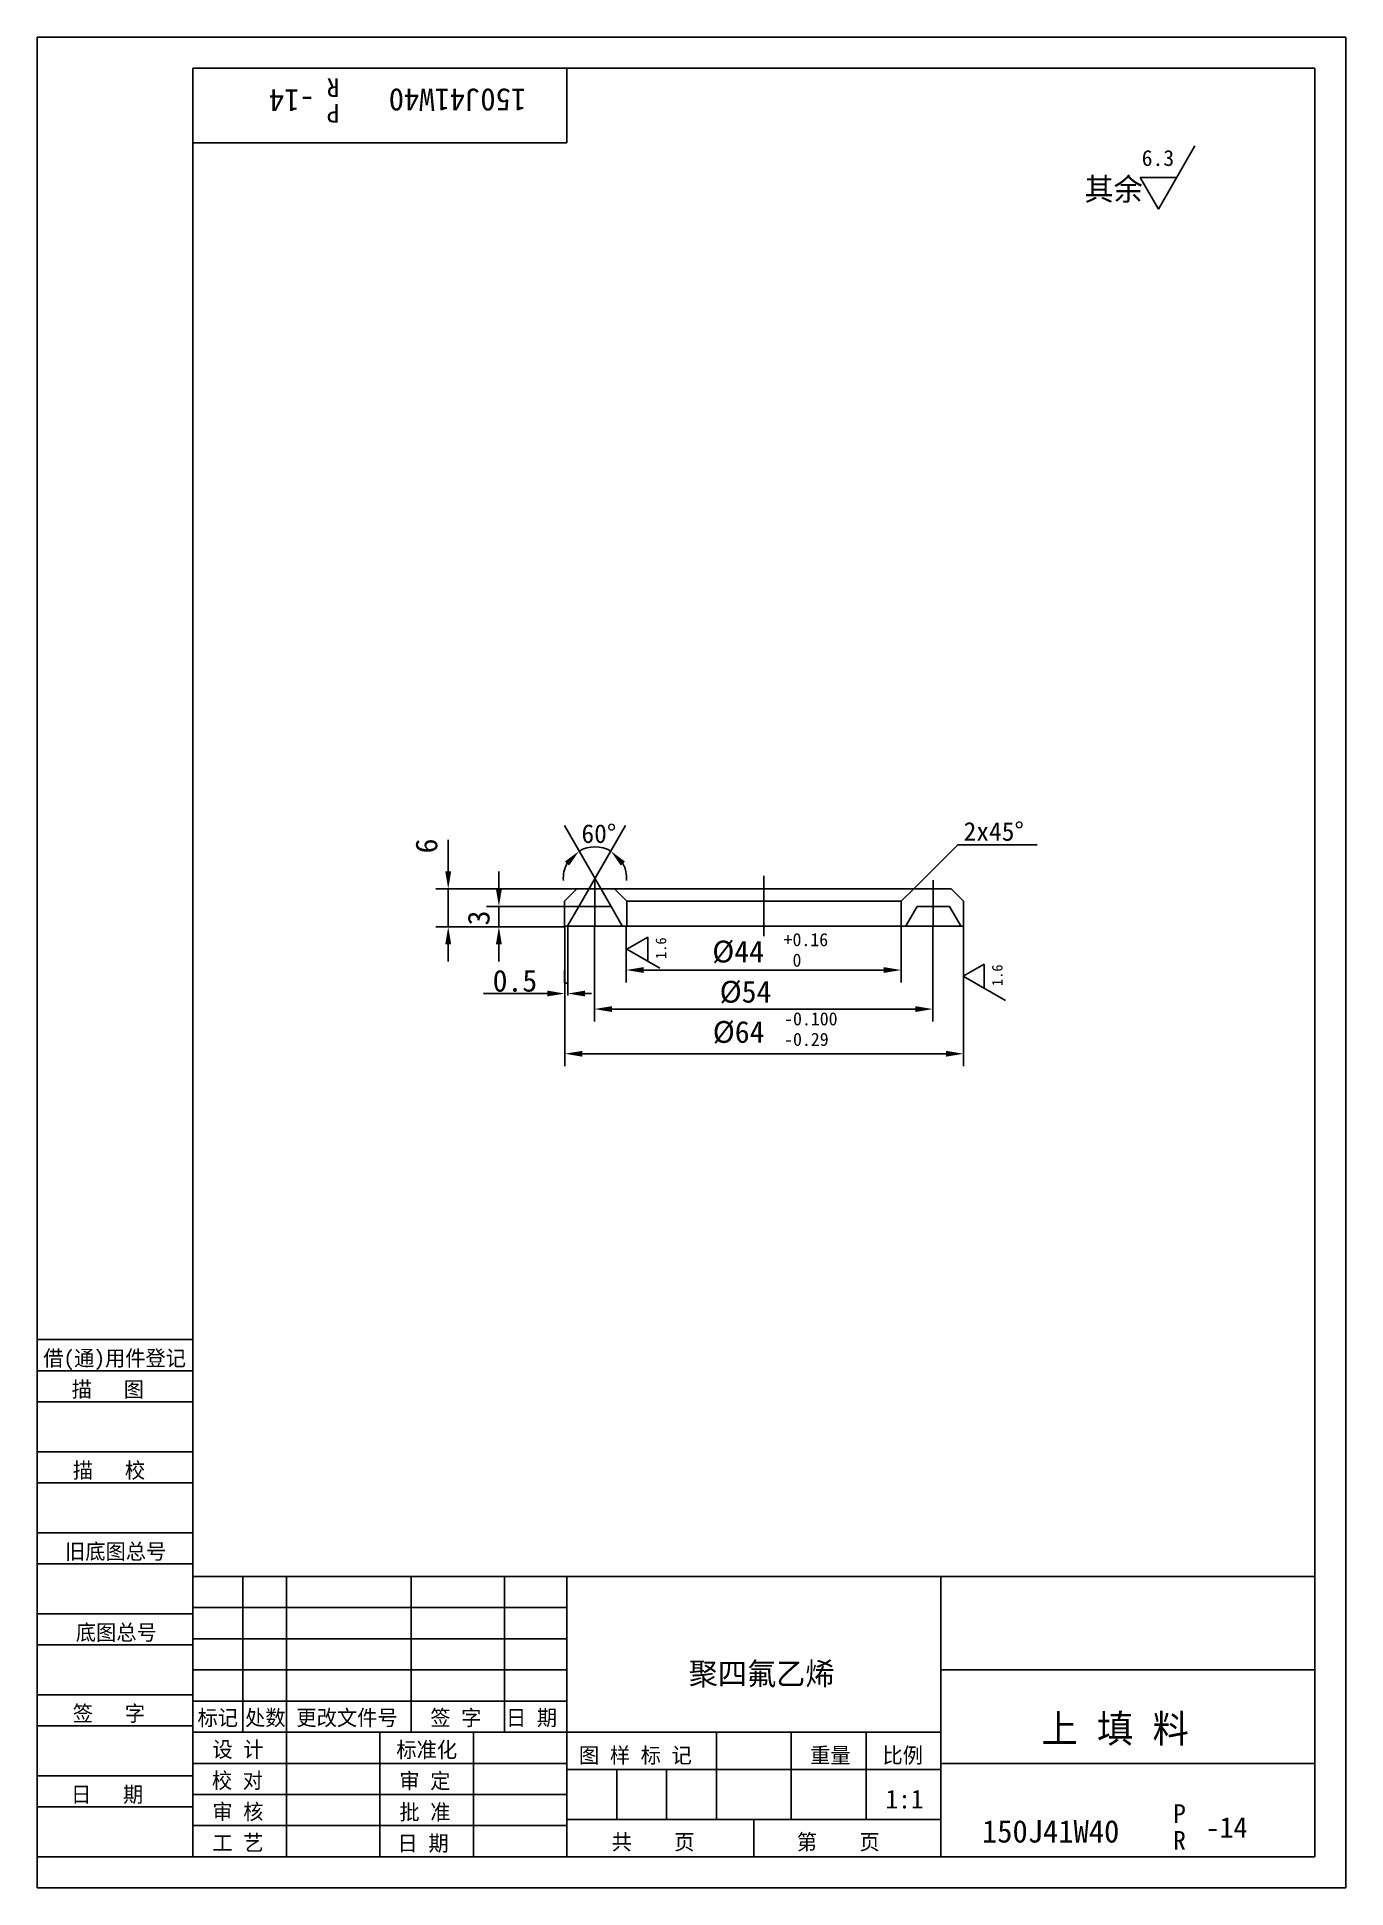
# Model space of a CAD drawing. Header units: metres. Extents: x 0 to 210, y 0 to 297.
import ezdxf

# ---------------------------------------------------------------- set-up
doc = ezdxf.new("R2010")
doc.units = ezdxf.units.M
for name, color, linetype in [('C', 6, 'Continuous'), ('D', 1, 'Continuous'), ('FL', 5, 'Continuous'), ('T', 7, 'Continuous'), ('TL', 4, 'Continuous')]:
    doc.layers.add(name, color=color, linetype=linetype)

# ---------------------------------------------------------------- blocks, each defined once
blk = doc.blocks.new('TUKUN4')
at = {"layer": 'FL'}
for p, q in [((0, 297), (0, 0)), ((210, 297), (0, 297)), ((210, 0), (210, 297)), ((0, 78), (25, 78)), ((0, 70), (25, 70)), ((0, 65), (25, 65)), ((0, 57), (25, 57)), ((0, 52), (25, 52)), ((33, 25), (33, 50)), ((40, 5), (40, 50)), ((60, 25), (60, 50)), ((75, 25), (75, 50)), ((25, 45), (85, 45)), ((0, 44), (25, 44)), ((0, 39), (25, 39)), ((25, 40), (85, 40)), ((25, 35), (85, 35)), ((0, 31), (25, 31)), ((25, 30), (85, 30)), ((0, 26), (25, 26)), ((70, 5), (70, 25)), ((0, 18), (25, 18)), ((25, 20), (85, 20)), ((25, 15), (85, 15)), ((0, 13), (25, 13)), ((25, 10), (85, 10)), ((0, 0), (210, 0))]:
    blk.add_line(p, q, dxfattribs=at)
at = {"layer": 'TL'}
for p, q in [((25, 5), (25, 292)), ((205, 292), (25, 292)), ((85, 292), (85, 280)), ((205, 5), (205, 292)), ((85, 280), (25, 280)), ((0, 88), (25, 88)), ((0, 83), (25, 83)), ((205, 50), (25, 50)), ((85, 5), (85, 50)), ((145, 5), (145, 50)), ((205, 35), (145, 35)), ((145, 25), (25, 25)), ((55, 5), (55, 25)), ((109, 11), (109, 25)), ((121, 11), (121, 25)), ((133, 11), (133, 25)), ((85, 19), (145, 19)), ((93, 11), (93, 19)), ((101, 11), (101, 19)), ((205, 20), (145, 20)), ((145, 11), (85, 11)), ((115, 5), (115, 11)), ((0, 5), (205, 5))]:
    blk.add_line(p, q, dxfattribs=at)
at = {"layer": 'T'}
for s, p in [('借(通)用件登记', (1, 83.76)), ('描   图', (5.56, 78.76)), ('描   校', (5.74, 65.76)), ('旧底图总号', (4.49, 52.76)), ('底图总号', (6.22, 39.76)), ('签   字', (5.74, 26.76)), ('标记', (25.75, 26.07)), ('处数', (33.38, 26.07)), ('更改文件号', (41.61, 26.07)), ('签 字', (63.1, 26.07)), ('日 期', (75.23, 26.07)), ('设 计', (28.14, 20.99)), ('标准化', (57.65, 20.93)), ('图 样 标 记', (86.95, 20.04)), ('重量', (124.03, 20.04)), ('比例', (135.64, 20.04)), ('校 对', (28.05, 15.99)), ('审 定', (58.13, 15.93)), ('日   期', (5.45, 13.76)), ('审 核', (28.14, 10.99)), ('批 准', (58.13, 10.93)), ('共    页', (92.18, 6.13)), ('第    页', (121.9, 6.13)), ('工 艺', (28.14, 5.99)), ('日 期', (57.84, 5.93))]:
    blk.add_text(s, height=2.5, dxfattribs=at).set_placement(p)

msp = doc.modelspace()

# ---------------------------------------------------------------- linework, layer by layer
at = {"layer": 'C'}
for p, q in [((89.51, 161.73), (89.51, 154.29)), ((116.63, 162.4), (116.63, 152.73)), ((143.79, 161.73), (143.79, 154.29))]:
    msp.add_line(p, q, dxfattribs=at)
at = {"layer": 'D'}
for p, q in [((185.76, 279.53), (179.91, 269.39)), ((176.98, 274.46), (182.83, 274.46)), ((179.91, 269.39), (176.98, 274.46)), ((92.1, 157.49), (84.6, 170.48)), ((86.91, 157.49), (94.41, 170.48)), ((65.97, 165.92), (65.97, 168.18)), ((140.66, 160.32), (147.73, 167.39)), ((147.73, 167.39), (160.45, 167.39)), ((65.97, 163.12), (65.97, 165.92)), ((74.1, 160.29), (74.1, 163.09)), ((86.63, 160.32), (63.97, 160.32)), ((65.97, 154.24), (65.97, 160.32)), ((86.91, 157.49), (72.1, 157.49)), ((74.1, 157.49), (74.1, 154.24)), ((72.1, 154.24), (63.97, 154.24)), ((84.69, 154.24), (72.1, 154.24)), ((84.69, 154.28), (84.69, 131.86)), ((85.14, 154.3), (85.14, 143.21)), ((89.42, 154.28), (89.42, 139.03)), ((94.53, 154.28), (94.53, 145.29)), ((94.63, 150.63), (98.01, 152.59)), ((98.01, 152.59), (98.01, 148.68)), ((138.63, 154.28), (138.63, 145.29)), ((143.72, 154.28), (143.72, 139.03)), ((148.64, 154.28), (148.64, 131.86)), ((65.97, 151.44), (65.97, 148.64)), ((74.1, 151.44), (74.1, 148.64)), ((99.91, 147.59), (94.63, 150.63)), ((84.65, 145.21), (84.65, 147.21)), ((97.33, 147.29), (135.83, 147.29)), ((148.59, 146.3), (151.97, 148.25)), ((155.35, 142.4), (148.59, 146.3)), ((151.97, 148.25), (151.97, 144.35)), ((79.05, 143.52), (71.62, 143.52)), ((81.85, 143.52), (79.05, 143.52)), ((85.14, 145.21), (84.65, 145.21)), ((87.94, 143.52), (88.94, 143.52)), ((92.22, 141.03), (140.92, 141.03)), ((87.49, 133.86), (145.84, 133.86))]:
    msp.add_line(p, q, dxfattribs=at)
for start, end in [(60, 120), (151.98, 183.96), (356.04, 28.02)]:
    msp.add_arc((89.51, 161.99), 5.08, start, end, dxfattribs=at)
for points in [[(84.69, 164.7), (85.36, 164.05), (86.97, 166.39)], [(93.66, 164.05), (94.33, 164.7), (92.05, 166.39)], [(65.5, 163.12), (66.44, 163.12), (65.97, 160.32)], [(73.63, 160.29), (74.57, 160.29), (74.1, 157.49)], [(65.5, 151.44), (66.44, 151.44), (65.97, 154.24)], [(73.63, 151.44), (74.57, 151.44), (74.1, 154.24)], [(97.33, 147.76), (97.33, 146.82), (94.53, 147.29)], [(135.83, 147.76), (135.83, 146.82), (138.63, 147.29)], [(81.85, 143.99), (81.85, 143.05), (84.65, 143.52)], [(87.94, 143.99), (87.94, 143.05), (85.14, 143.52)], [(92.22, 141.49), (92.22, 140.56), (89.42, 141.03)], [(140.92, 141.49), (140.92, 140.56), (143.72, 141.03)], [(87.49, 134.32), (87.49, 133.39), (84.69, 133.86)], [(145.84, 134.32), (145.84, 133.39), (148.64, 133.86)]]:
    msp.add_solid(points, dxfattribs=at)
at = {"layer": 'TL'}
for p, q in [((84.63, 158.32), (86.63, 160.32)), ((84.63, 154.32), (84.63, 158.32)), ((85.06, 154.29), (86.91, 157.49)), ((86.63, 160.32), (92.63, 160.32)), ((92.1, 157.49), (86.91, 157.49)), ((93.95, 154.29), (92.1, 157.49)), ((92.63, 160.32), (116.65, 160.32)), ((92.63, 160.32), (94.63, 158.32)), ((94.63, 158.32), (116.65, 158.32)), ((94.63, 158.32), (94.63, 154.32)), ((140.66, 160.32), (116.65, 160.32)), ((138.66, 158.32), (116.65, 158.32)), ((140.66, 160.32), (138.66, 158.32)), ((138.66, 158.32), (138.66, 154.32)), ((139.34, 154.29), (141.19, 157.49)), ((146.66, 160.32), (140.66, 160.32)), ((141.19, 157.49), (146.39, 157.49)), ((148.24, 154.29), (146.39, 157.49)), ((148.66, 158.32), (146.66, 160.32)), ((148.66, 154.32), (148.66, 158.32)), ((85.08, 154.32), (84.63, 154.32)), ((93.81, 154.32), (85.17, 154.32)), ((94.63, 154.32), (93.93, 154.32)), ((116.63, 154.32), (94.63, 154.32)), ((116.66, 154.32), (138.66, 154.32)), ((138.66, 154.32), (139.37, 154.32)), ((139.48, 154.32), (148.13, 154.32)), ((148.21, 154.32), (148.66, 154.32))]:
    msp.add_line(p, q, dxfattribs=at)

# ---------------------------------------------------------------- block references
at = {"layer": 'D'}
msp.add_blockref('TUKUN4', (0, 0), dxfattribs=at)

# ---------------------------------------------------------------- texts
for s, height, rotation, p in [('-14', 3.6, 180, (44.55, 288.62)), ('R', 3, 180, (48.52, 290.37)), ('150J41W40', 3.6, 180, (78.47, 288.72)), ('P', 3, 180, (48.52, 286.26)), ('6', 3.5, 90, (64.22, 166.01)), ('3', 3.5, 90, (72.6, 154.46)), ('1.6', 1.7, 90, (100.94, 149.06)), ('1.6', 1.7, 90, (154.9, 144.72))]:
    msp.add_text(s, height=height, rotation=rotation, dxfattribs=at).set_placement(p)
for s, height, p in [('6.3', 2.55, (177.23, 276.31)), ('其余', 3.6, (168.05, 270.79)), ('60%%d', 3, (87.34, 167.68)), ('2x45%%d', 3, (148.65, 168.04)), ('%%c44', 3.5, (108.33, 148.51)), ('+0.16', 2.1, (119.78, 151.12)), (' 0', 2.1, (119.78, 147.83)), ('0.5', 3.5, (73.1, 143.82)), ('%%c54', 3.5, (109.52, 142.06)), ('-0.100', 2.1, (119.86, 138.41)), ('%%C64', 3.5, (108.41, 135.61)), ('-0.29', 2.1, (119.86, 135.12)), ('聚四氟乙烯', 3.6, (104.54, 32.58)), ('上 填 料', 4.5, (161.13, 23.32)), ('1:1', 3, (136.11, 12.76)), ('P', 3, (182.27, 10.44)), ('150J41W40', 3.6, (151.6, 7.29)), ('R', 3, (182.27, 6.14)), ('-14', 3.3, (187.47, 8.05))]:
    msp.add_text(s, height=height, dxfattribs=at).set_placement(p)

doc.saveas('drawing.dxf')
